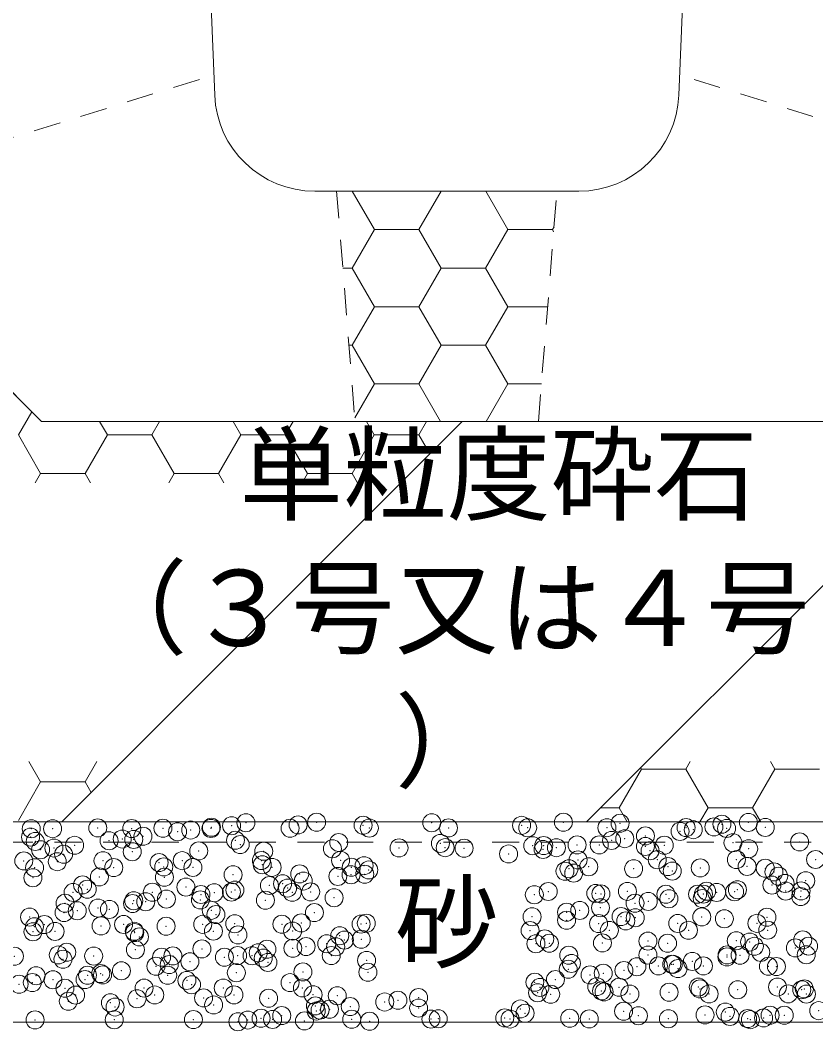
# Model space of a CAD drawing. Units: millimetres at full size; details may follow other scales. Extents: x 190759 to 276146, y -52712 to -16236.
# Drawn here: x 219935 to 220332, y -30834 to -30330 of the extents above; entities that cross this region are included whole.
import ezdxf
from ezdxf.enums import TextEntityAlignment as Align

# ---------------------------------------------------------------- set-up
doc = ezdxf.new("R2010")
doc.units = ezdxf.units.MM
doc.header["$LTSCALE"] = 18
doc.header["$PDMODE"] = 32
doc.header["$PDSIZE"] = 9
doc.linetypes.add('USER1', pattern=[1.35, 0.75, -0.6])
for name, color, linetype, lineweight in [('0_2', 7, 'Continuous', 5), ('本体', 2, 'Continuous', 13), ('補助線', 8, 'Continuous', 13), ('ﾊｯﾁﾝｸﾞ', 7, 'Continuous', 5)]:
    doc.layers.add(name, color=color, linetype=linetype, lineweight=lineweight)
doc.styles.add('ＭＳ ゴシック', font='')
doc.styles.get('ＭＳ ゴシック').set_extended_font_data('MS Gothic')

msp = doc.modelspace()

# ---------------------------------------------------------------- linework, layer by layer
at = {"layer": '0_2'}
for p, q in [((220111.61, -30434.19), (220100.53, -30415.01)), ((220133.83, -30434.19), (220144.91, -30415.01)), ((220178.28, -30434.19), (220167.21, -30415.01)), ((220100.49, -30453.44), (220111.61, -30434.19)), ((220111.61, -30434.19), (220133.83, -30434.19)), ((220144.95, -30453.44), (220133.83, -30434.19)), ((220167.17, -30453.44), (220178.28, -30434.19)), ((220178.28, -30434.19), (220200.51, -30434.19)), ((220200.51, -30434.19), (220201.33, -30432.77)), ((220201.13, -30435.27), (220200.51, -30434.19)), ((220095.83, -30453.44), (220100.5, -30453.44)), ((220111.61, -30472.69), (220100.5, -30453.44)), ((220133.83, -30472.69), (220144.94, -30453.44)), ((220144.95, -30453.44), (220167.17, -30453.44)), ((220178.28, -30472.69), (220167.17, -30453.44)), ((220100.49, -30491.93), (220111.61, -30472.69)), ((220111.61, -30472.69), (220133.83, -30472.69)), ((220144.95, -30491.93), (220133.83, -30472.69)), ((220167.17, -30491.93), (220178.28, -30472.69)), ((220178.28, -30472.69), (220198.14, -30472.69)), ((220098.91, -30491.93), (220100.5, -30491.93)), ((220111.61, -30511.18), (220100.5, -30491.93)), ((220133.83, -30511.18), (220144.94, -30491.93)), ((220144.95, -30491.93), (220167.17, -30491.93)), ((220178.28, -30511.18), (220167.17, -30491.93)), ((220101.8, -30528.16), (220111.61, -30511.18)), ((220111.61, -30511.18), (220133.83, -30511.18)), ((220144.7, -30530.01), (220133.83, -30511.18)), ((220167.41, -30530.01), (220178.28, -30511.18)), ((220178.28, -30511.18), (220195.06, -30511.18))]:
    msp.add_line(p, q, dxfattribs=at)
at = {"layer": '本体'}
for p, q in [((220031.83, -30367.01), (219997.75, -29515.01)), ((220263.67, -30367.01), (220297.75, -29515.01)), ((220081.79, -30415.01), (220213.71, -30415.01)), ((219945.25, -30530.01), (219919.86, -30504.61)), ((219945.25, -30530.01), (220350.25, -30530.01))]:
    msp.add_line(p, q, dxfattribs=at)
at = {"layer": '本体', "linetype": 'USER1', "lineweight": 9}
for p, q in [((219918.47, -30392.01), (220031.43, -30357.01)), ((220377.04, -30392.01), (220264.07, -30357.01))]:
    msp.add_line(p, q, dxfattribs=at)
msp.add_lwpolyline([(220193.55, -30530.01), (220202.75, -30415.01), (220092.75, -30415.01), (220101.95, -30530.01)], dxfattribs=at)
at = {"layer": '本体'}
for centre, start, end in [((220081.79, -30365.01), 182.2906, 270), ((220213.71, -30365.01), 270, 357.7093)]:
    msp.add_arc(centre, 50, start, end, dxfattribs=at)
at = {"layer": '補助線'}
for p, q in [((220576.75, -30370.9), (220217.64, -30730.01)), ((220155.51, -30530.01), (219955.51, -30730.01))]:
    msp.add_line(p, q, dxfattribs=at)
msp.add_lwpolyline([(219911.55, -29829.96), (219919.86, -30504.61), (219945.25, -30530.01), (220350.25, -30530.01), (220375.65, -30504.61), (220383.96, -29829.97), (220576.75, -29829.96), (220576.75, -30730.01), (219718.75, -30730.01), (219718.75, -29829.96)], close=True, dxfattribs=at)
at = {"layer": 'ﾊｯﾁﾝｸﾞ'}
for p, q in [((219933.77, -30536.74), (219940.44, -30525.19)), ((219978.22, -30536.74), (219974.34, -30530.01)), ((220000.45, -30536.74), (220004.33, -30530.01)), ((220044.9, -30536.74), (220041.01, -30530.01)), ((220067.12, -30536.74), (220071.01, -30530.01)), ((220111.57, -30536.74), (220107.69, -30530.01)), ((220133.8, -30536.74), (220137.68, -30530.01)), ((219944.88, -30555.99), (219933.77, -30536.74)), ((219967.11, -30555.99), (219978.22, -30536.74)), ((219978.22, -30536.74), (220000.45, -30536.74)), ((220011.56, -30555.99), (220000.45, -30536.74)), ((220033.78, -30555.99), (220044.9, -30536.74)), ((220044.9, -30536.74), (220067.12, -30536.74)), ((220078.23, -30555.99), (220067.12, -30536.74)), ((220100.46, -30555.99), (220111.57, -30536.74)), ((220111.57, -30536.74), (220133.8, -30536.74)), ((220139.28, -30546.24), (220133.8, -30536.74)), ((219942.23, -30560.58), (219944.88, -30555.99)), ((219944.88, -30555.99), (219967.11, -30555.99)), ((219969.76, -30560.58), (219967.11, -30555.99)), ((220008.9, -30560.58), (220011.56, -30555.99)), ((220011.56, -30555.99), (220033.78, -30555.99)), ((220036.44, -30560.58), (220033.78, -30555.99)), ((220075.58, -30560.58), (220078.23, -30555.99)), ((220078.23, -30555.99), (220100.46, -30555.99)), ((220103.11, -30560.58), (220100.46, -30555.99)), ((219944.88, -30709.97), (219939.04, -30699.84)), ((219967.11, -30709.97), (219972.96, -30699.84)), ((220267.18, -30703.66), (220269.39, -30699.84)), ((220311.63, -30703.66), (220309.43, -30699.84)), ((220233.84, -30722.9), (220244.96, -30703.66)), ((220244.96, -30703.66), (220244.6, -30703.04)), ((220244.96, -30703.66), (220267.18, -30703.66)), ((220278.3, -30722.9), (220267.18, -30703.66)), ((220300.52, -30722.9), (220311.63, -30703.66)), ((220311.63, -30703.66), (220333.86, -30703.66)), ((219933.77, -30729.21), (219944.88, -30709.97)), ((219944.88, -30709.97), (219967.11, -30709.97)), ((219970.2, -30715.32), (219967.11, -30709.97)), ((220224.74, -30722.9), (220233.85, -30722.9)), ((220237.95, -30730.01), (220233.85, -30722.9)), ((220274.19, -30730.01), (220278.29, -30722.9)), ((220278.3, -30722.9), (220300.52, -30722.9)), ((220304.62, -30730.01), (220300.52, -30722.9))]:
    msp.add_line(p, q, dxfattribs=at)
at = {"layer": 'ﾊｯﾁﾝｸﾞ', "linetype": 'USER1', "lineweight": 9}
msp.add_lwpolyline([(219911.42, -29819.96), (219708.75, -29819.96), (219708.75, -30740.01), (220586.75, -30740.01), (220586.75, -29819.96), (220384.08, -29819.97)], dxfattribs=at)
at = {"layer": 'ﾊｯﾁﾝｸﾞ', "lineweight": 20}
msp.add_lwpolyline([(219911.55, -29829.96), (219718.75, -29829.96), (219718.75, -30730.01), (220576.75, -30730.01), (220576.75, -29829.96), (220383.96, -29829.97)], dxfattribs=at)
msp.add_lwpolyline([(219718.75, -30730.01), (220576.75, -30730.01), (220576.75, -30830.01), (219718.75, -30830.01)], close=True, dxfattribs=at)
at = {"layer": 'ﾊｯﾁﾝｸﾞ'}
for p in [(219940.22, -30733.41), (219950.88, -30733.36), (219973.46, -30732.98), (219990.43, -30733.29), (220005.95, -30733.14), (220019.88, -30734.02), (220029.98, -30733.22), (220030.2, -30732.66), (220040.25, -30731.9), (220047.45, -30730.39), (220069.53, -30733.15), (220073.49, -30731.48), (220082.75, -30730.13), (220105.98, -30731.64), (220109.08, -30733.08), (220140.28, -30730.4), (220148.63, -30733), (220185.13, -30731.69), (220188.18, -30732.93), (220206.01, -30730.13), (220227.73, -30732.86), (220234.36, -30730.67), (220264.27, -30734.72), (220267.28, -30732.79), (220270.88, -30733.85), (220281.21, -30732.49), (220285.18, -30731.11), (220287.52, -30733.25), (220298.46, -30730.22), (220306.83, -30732.72), (219939.84, -30737.57), (219942.18, -30739.72), (219979.08, -30739.39), (219985.69, -30738.52), (219991.41, -30738.7), (219996.02, -30737.16), (220013.27, -30734.89), (220042.23, -30739.13), (220230.09, -30739.22), (220236.7, -30738.35), (220247.02, -30736.99), (219944.89, -30743.89), (219951.5, -30743.02), (219961.83, -30741.66), (220023.88, -30744.47), (220044.57, -30741.28), (220056.36, -30744.62), (220090.67, -30743.39), (220093.8, -30740.26), (220123.91, -30742.96), (220144.61, -30740.69), (220146.96, -30742.84), (220156.4, -30743.12), (220190.7, -30741.88), (220195.9, -30743.72), (220196.18, -30741.82), (220202.51, -30742.85), (220212.84, -30741.49), (220223.94, -30741.46), (220247, -30742.25), (220249.34, -30744.4), (220256.43, -30741.61), (220290.73, -30740.38), (220298.57, -30743.38), (220323.97, -30739.95), (219936.5, -30749.47), (219953.23, -30749.84), (219956.33, -30746.13), (219976.05, -30749.4), (219990.63, -30744.89), (220015.6, -30749.33), (220055.15, -30749.26), (220094.7, -30749.18), (220178.65, -30745.99), (220213.35, -30748.97), (220252.9, -30748.9), (220292.45, -30748.82), (220332, -30748.75), (219941.86, -30752.88), (219981.41, -30752.81), (220004.05, -30750.28), (220006.39, -30752.43), (220020.95, -30752.74), (220055.62, -30751.4), (220060.5, -30752.67), (220100.05, -30752.6), (220106.44, -30751.84), (220108.78, -30753.98), (220206.81, -30754.6), (220208.82, -30753.4), (220218.7, -30752.38), (220241.11, -30753.37), (220258.25, -30752.31), (220260.39, -30754.52), (220274.36, -30752.94), (220297.8, -30752.24), (220306.85, -30753.1), (219941.02, -30757.88), (219974.26, -30757.45), (220006.75, -30757.61), (220041.05, -30756.37), (220074.29, -30755.95), (220076.1, -30759.5), (220093.35, -30757.23), (220099.96, -30756.35), (220106.78, -30756.11), (220211.16, -30755.54), (220311.21, -30754.96), (220313.55, -30757.1), (220327.1, -30759.33), (219965.87, -30761.43), (219968.21, -30763.57), (220017.44, -30762.55), (220041.91, -30764), (220059.16, -30761.73), (220065.77, -30760.86), (220068.26, -30762.99), (220079.78, -30764.95), (220198.43, -30764.73), (220237.98, -30764.66), (220277.53, -30764.59), (220291.53, -30764.85), (220292.92, -30763.83), (220310.17, -30761.56), (220316.78, -30760.69), (220317.08, -30764.52), (220324.77, -30764.43), (219961.14, -30765.17), (219991.43, -30769.36), (219997.4, -30769.86), (220000.69, -30765.09), (220007.72, -30768.5), (220024.68, -30768.94), (220024.97, -30766.23), (220031.59, -30765.36), (220040.23, -30765.02), (220057.16, -30769.09), (220070.6, -30765.13), (220091.47, -30767.86), (220191.5, -30766.35), (220222.21, -30765.67), (220224.74, -30765.93), (220248.41, -30769.69), (220257.23, -30766.08), (220258.73, -30768.33), (220273.03, -30766.11), (220275.37, -30768.25), (220275.98, -30766.06), (220282.59, -30765.19), (220324.6, -30767.23), (219957.13, -30770.6), (219963.21, -30774.36), (219973.54, -30773), (219979.26, -30773.7), (219990.79, -30770.73), (220030.08, -30774.13), (220207.61, -30775.06), (220214.22, -30774.19), (220224.55, -30772.83), (220241.8, -30770.56), (219939.35, -30777.5), (219956.6, -30775.23), (220032.42, -30776.28), (220081.65, -30775.26), (220190.36, -30777.34), (220207.61, -30779.07), (220234.85, -30777.25), (220237.19, -30779.4), (220241.91, -30777.84), (220275.16, -30777.41), (220286.42, -30778.37), (220307.65, -30777.57), (219941.08, -30784.84), (219941.82, -30782.35), (219946.76, -30781.27), (219952.11, -30784.68), (219975.06, -30781.92), (219986.31, -30781.2), (219991.66, -30784.61), (220007.55, -30782.08), (220025.86, -30781.13), (220031.21, -30784.54), (220041.85, -30780.84), (220065.41, -30781.06), (220070.76, -30784.47), (220075.09, -30780.42), (220104.96, -30780.99), (220107.58, -30780.58), (220189.41, -30784.25), (220223.6, -30780.77), (220228.96, -30784.18), (220263.15, -30780.7), (220268.51, -30784.11), (220302.7, -30780.63), (220308.06, -30784.04), (219991.9, -30785.28), (219994.24, -30787.42), (220043.47, -30786.4), (220094.29, -30786.84), (220096.63, -30788.98), (220105.06, -30788.57), (220196.68, -30788.4), (220248.24, -30789.52), (220292.33, -30789.32), (220299.06, -30789.96), (220325.57, -30788.9), (219957.93, -30795.07), (219992.23, -30793.83), (220025.48, -30793.41), (220057.96, -30793.56), (220070.87, -30793.07), (220077.48, -30792.2), (220087.8, -30790.84), (220092.27, -30792.33), (220192.3, -30790.82), (220199.02, -30790.54), (220225.54, -30790.4), (220258.03, -30790.56), (220301.4, -30792.1), (220304.63, -30795.17), (220321.88, -30792.9), (220328.49, -30792.03), (219931.84, -30797.04), (219953.73, -30796.43), (219956.07, -30798.57), (219971.39, -30796.97), (220005.29, -30797.55), (220010.94, -30796.9), (220019.43, -30799.84), (220036.68, -30797.57), (220043.29, -30796.7), (220050.49, -30796.82), (220053.62, -30795.34), (220056.11, -30797.99), (220058.45, -30800.13), (220090.04, -30796.75), (220107.68, -30799.11), (220208.69, -30796.54), (220248.24, -30796.46), (220270.44, -30799.67), (220287.69, -30797.4), (220287.79, -30796.39), (220294.3, -30796.53), (220327.34, -30796.32), (219985.25, -30804.34), (220002.5, -30802.07), (220009.11, -30801.2), (220042.65, -30805.32), (220075.89, -30804.89), (220108.38, -30805.05), (220208.41, -30803.54), (220210.06, -30800.67), (220236.26, -30804.18), (220242.71, -30802.31), (220253.51, -30801.9), (220260.12, -30801.03), (220260.88, -30801.1), (220263.22, -30803.25), (220275.96, -30801.88), (220308.45, -30802.04), (220312.45, -30802.23), (219940.74, -30810.2), (219942.62, -30806.82), (219951.06, -30808.84), (219967.12, -30808.7), (219968.31, -30806.57), (219974.92, -30805.7), (219975.86, -30806.4), (220008.35, -30806.55), (220017.93, -30809.13), (220069.5, -30810.25), (220191.75, -30810.03), (220202.07, -30808.68), (220219.32, -30806.4), (220225.93, -30805.53), (219934.13, -30811.07), (219957.01, -30813.07), (219996.56, -30813), (220020.27, -30811.28), (220036.11, -30812.93), (220075.66, -30812.86), (220193.1, -30815.29), (220194.31, -30812.64), (220222.71, -30812.25), (220225.05, -30814.4), (220226.34, -30814.87), (220233.86, -30812.57), (220258.83, -30815.03), (220273.41, -30812.5), (220274.27, -30813.37), (220293.13, -30813.79), (220312.96, -30812.43), (220325.09, -30813.81), (220326.37, -30813.37), (219958.73, -30819.54), (219962.37, -30816.49), (219979.76, -30820.28), (219993.03, -30818.3), (220001.92, -30816.41), (220026.28, -30817.88), (220041.47, -30816.34), (220058.76, -30818.03), (220081.02, -30816.27), (220093.07, -30816.8), (220116.76, -30819.91), (220123.37, -30819.04), (220133.7, -30817.68), (220199.67, -30816.06), (220239.22, -30815.98), (220278.77, -30815.91), (220318.32, -30815.84), (220327.43, -30815.96), (219982.1, -30822.42), (220031.32, -30821.4), (220082.14, -30821.84), (220082.58, -30824.41), (220084.48, -30823.98), (220089.19, -30823.54), (220099.51, -30822.18), (220133.71, -30822.96), (220184.53, -30823.4), (220186.87, -30825.54), (220236.1, -30824.52), (220286.91, -30824.96), (220333.59, -30824.24), (219942.1, -30828.84), (219981.65, -30828.77), (220021.2, -30828.7), (220043.45, -30829.79), (220048.39, -30828.91), (220055, -30828.04), (220060.75, -30828.63), (220065.33, -30826.68), (220076.69, -30829.36), (220100.3, -30828.55), (220109.18, -30829.52), (220139.85, -30828.48), (220143.48, -30828.28), (220176.73, -30827.86), (220179.4, -30828.41), (220209.21, -30828.01), (220218.95, -30828.34), (220243.51, -30826.78), (220258.5, -30828.27), (220276.76, -30826.35), (220289.25, -30827.1), (220298.05, -30828.19), (220299.4, -30828.74), (220306.01, -30827.87), (220309.25, -30826.51), (220316.34, -30826.51)]:
    msp.add_point(p, dxfattribs=at)

# ---------------------------------------------------------------- texts
at = {"layer": '0_2', "style": 'ＭＳ ゴシック'}
for s, p in [('\u3000単粒度砕石', (219992.35, -30537.44)), ('（３号又は４号', (219966.45, -30604.11)), ('）', (220121.85, -30670.77))]:
    msp.add_text(s, height=37.98, dxfattribs=at).set_placement(p, align=Align.TOP_LEFT)
msp.add_text('砂', height=37.98, dxfattribs=at).set_placement((220147.75, -30780.01), align=Align.MIDDLE_CENTER)

doc.saveas('drawing.dxf')
